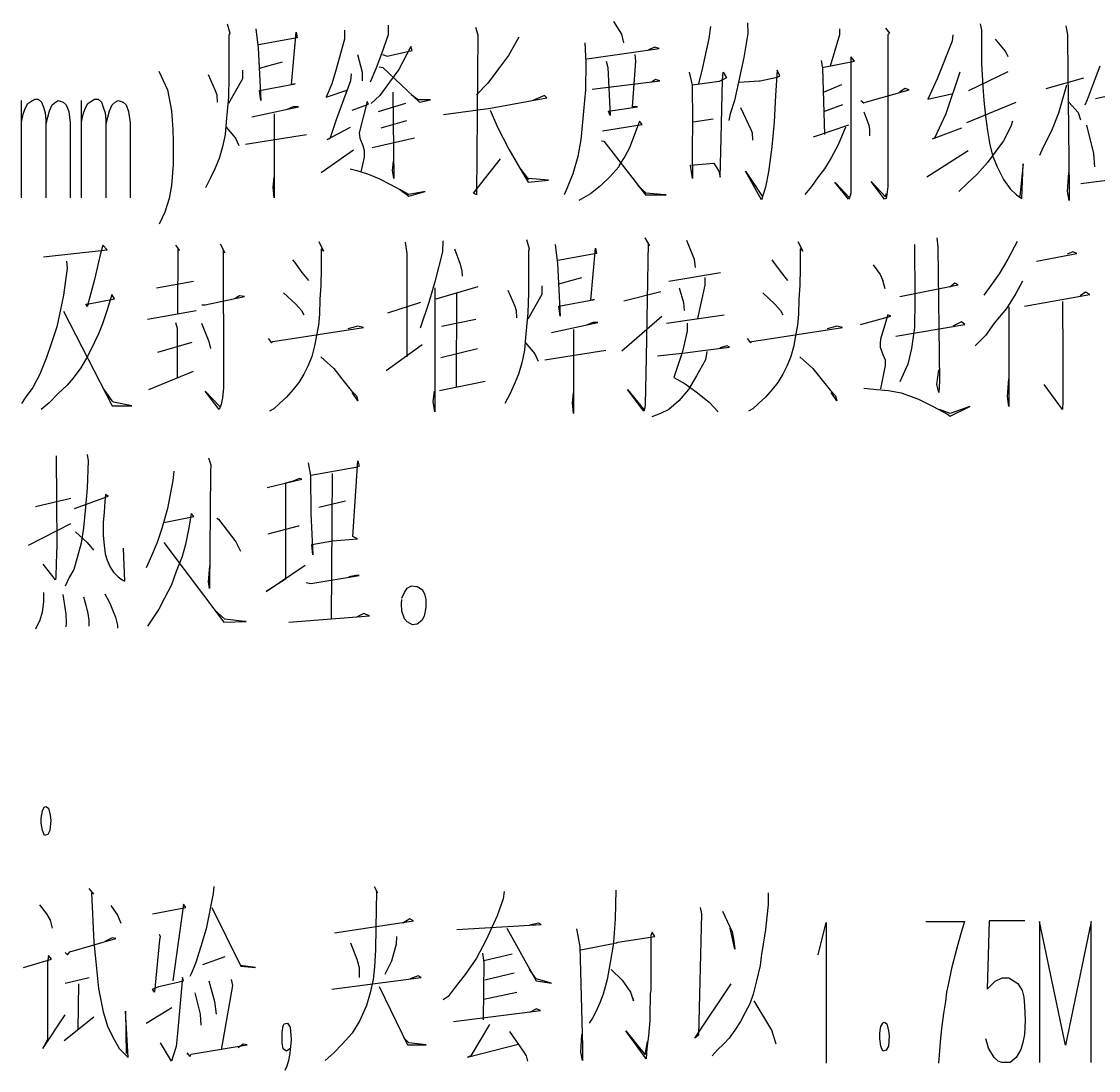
# Model space of a CAD drawing. Extents: x 0 to 8410, y 0 to 11890.
# Drawn here: x 6921.7 to 7221.4, y 10364.8 to 10656.6 of the extents above; entities that cross this region are included whole.
import ezdxf

# ---------------------------------------------------------------- set-up
doc = ezdxf.new("R2010")
doc.units = 0
doc.header["$MEASUREMENT"] = 0
doc.layers.add('6', color=7, linetype='Continuous')
doc.layers.add('8', color=7, linetype='Continuous')

# ---------------------------------------------------------------- blocks, each defined once
blk = doc.blocks.new('BLKENT759')
at = {"layer": '8', "color": 2, "linetype": 'Continuous'}
for p, q in [((6978.85, 10656), (6979.64, 10653.4)), ((6986.83, 10654.6), (6987.48, 10649.3)), ((7023.69, 10655.6), (7023.69, 10652.9)), ((7048, 10655), (7048.66, 10652.9)), ((7086.44, 10656.6), (7088.66, 10653.1)), ((7113.36, 10655.2), (7112.97, 10651.9)), ((7123.69, 10656.2), (7123.82, 10653.3)), ((7149.31, 10654.6), (7149.31, 10652.9)), ((7162.12, 10654.8), (7163.17, 10653.4)), ((7188.4, 10656), (7188.79, 10654.2)), ((7212.32, 10655.4), (7212.71, 10652.9)), ((6979.64, 10653.4), (6979.38, 10652.7)), ((6979.38, 10652.7), (6979.38, 10641.1)), ((6998.33, 10652.1), (6987.61, 10650.1)), ((6996.76, 10639.1), (6998.07, 10653.6)), ((6998.07, 10653.6), (6998.33, 10652.1)), ((7011.53, 10651.7), (7009.05, 10642.7)), ((7011.53, 10654.2), (7011.53, 10651.7)), ((7023.69, 10652.9), (7021.86, 10647.6)), ((7048.66, 10652.9), (7048.27, 10608.4)), ((7060.03, 10652.3), (7057.15, 10647.2)), ((7088.66, 10653.1), (7089.18, 10650.7)), ((7112.97, 10651.9), (7111.14, 10643.8)), ((7123.82, 10653.3), (7122.64, 10646.6)), ((7149.31, 10652.9), (7146.7, 10644.2)), ((7163.17, 10653.4), (7162.77, 10652.9)), ((7162.77, 10652.9), (7162.77, 10614.2)), ((7180.81, 10652.9), (7180.68, 10651.1)), ((7188.79, 10654.2), (7188.79, 10645)), ((7195.45, 10648.4), (7192.71, 10651.7)), ((7212.71, 10652.9), (7212.71, 10651.5)), ((6987.48, 10649.3), (6988.27, 10634.6)), ((7029.97, 10649.7), (7026.7, 10643.3)), ((7030.36, 10648.5), (7029.97, 10649.7)), ((7078.46, 10650.7), (7078.72, 10645.2)), ((7078.98, 10646.2), (7099.11, 10649.1)), ((7097.94, 10649.5), (7096.11, 10648.7)), ((7099.11, 10649.1), (7097.94, 10649.5)), ((7180.68, 10651.1), (7176.5, 10640.7)), ((7212.71, 10651.5), (7213.23, 10609.7)), ((7015.19, 10647.4), (7016.5, 10642.5)), ((7021.86, 10647.6), (7020.29, 10643.4)), ((7022.12, 10647.4), (7023.43, 10647)), ((7023.43, 10647), (7030.36, 10648.5)), ((7057.15, 10647.2), (7054.41, 10643.4)), ((7084.34, 10645.6), (7084.87, 10643.8)), ((7091.66, 10632.9), (7092.58, 10645.6)), ((7092.58, 10645.6), (7092.45, 10647.4)), ((7122.64, 10646.6), (7121.21, 10639.7)), ((7144.21, 10645.8), (7144.61, 10643.6)), ((7144.47, 10643.8), (7153.49, 10645.6)), ((7153.49, 10645.6), (7152.45, 10646.8)), ((7152.45, 10646.8), (7152.45, 10610.7)), ((7196.24, 10646.8), (7195.45, 10648.4)), ((6959.9, 10642.8), (6962.25, 10637.6)), ((6983.17, 10643.1), (6983.17, 10640.7)), ((6987.87, 10643.6), (6994.28, 10645.4)), ((7009.05, 10642.7), (7008, 10639.3)), ((7020.29, 10643.4), (7018.72, 10639.7)), ((7021.21, 10644), (7022.25, 10643.8)), ((7022.25, 10643.8), (7032.45, 10634.2)), ((7026.7, 10643.3), (7024.08, 10639.7)), ((7054.41, 10643.4), (7051.4, 10639.5)), ((7078.72, 10645.2), (7078.59, 10637.6)), ((7084.87, 10643.8), (7085.52, 10630.5)), ((7111.14, 10643.8), (7110.1, 10639.3)), ((7131.93, 10643.1), (7131.53, 10636)), ((7132.71, 10641.5), (7131.93, 10643.1)), ((7144.61, 10643.6), (7145.13, 10625.2)), ((7185.26, 10637.4), (7196.24, 10642.7)), ((7188.79, 10645), (7189.18, 10638.5)), ((7221.73, 10644.2), (7219.9, 10639.3)), ((6973.63, 10641.9), (6975.59, 10637.4)), ((6979.38, 10641.1), (6979.25, 10635.6)), ((6983.17, 10640.7), (6979.25, 10633.8)), ((7013.23, 10640.1), (7009.31, 10629.5)), ((7013.36, 10642.1), (7013.23, 10640.1)), ((7016.5, 10642.5), (7016.5, 10640.1)), ((7024.08, 10639.7), (7021.34, 10636)), ((7080.42, 10637.8), (7099.25, 10640.1)), ((7098.07, 10640.5), (7097.02, 10639.7)), ((7099.25, 10640.1), (7098.07, 10640.5)), ((7107.48, 10642.5), (7108.27, 10638.9)), ((7115.85, 10639.9), (7108.4, 10638.9)), ((7117.81, 10640.9), (7115.85, 10639.9)), ((7116.37, 10624.2), (7116.76, 10640.3)), ((7116.76, 10640.3), (7116.89, 10642.5)), ((7116.89, 10642.5), (7117.81, 10640.9)), ((7121.21, 10639.7), (7120.03, 10634.6)), ((7121.34, 10639.7), (7126.96, 10640.1)), ((7126.96, 10640.1), (7127.22, 10640.1)), ((7127.22, 10640.1), (7131.93, 10641.1)), ((7131.93, 10641.1), (7132.71, 10641.5)), ((7176.5, 10640.7), (7173.89, 10635)), ((7182.77, 10642.5), (7178.85, 10630.9)), ((7206.83, 10638), (7217.28, 10640.9)), ((6962.25, 10637.6), (6963.43, 10631.8)), ((6975.59, 10637.4), (6975.98, 10636.2)), ((6987.87, 10637.4), (6997.81, 10639.3)), ((6988.27, 10634.6), (6987.87, 10637.4)), ((6997.81, 10639.3), (6996.76, 10639.1)), ((7008, 10639.3), (7006.44, 10635.6)), ((7006.44, 10635.6), (7012.45, 10637.6)), ((7025, 10637), (7025.26, 10612.9)), ((7051.4, 10639.5), (7048.27, 10636.2)), ((7078.59, 10637.6), (7078.07, 10631.7)), ((7108.27, 10638.9), (7108.4, 10628.9)), ((7144.87, 10637), (7149.96, 10639.1)), ((7156.5, 10634.2), (7168.66, 10637.6)), ((7167.61, 10638), (7166.04, 10637)), ((7168.66, 10637.6), (7167.61, 10638)), ((7173.89, 10635), (7180.94, 10636.6)), ((7189.18, 10638.5), (7189.44, 10634.6)), ((7212.45, 10638.9), (7210.23, 10631.1)), ((7219.9, 10639.3), (7218.2, 10634.8)), ((7220.55, 10635.2), (7227.74, 10636.8)), ((6921.66, 10607.6), (6921.66, 10634.6)), ((6922.71, 10632.4), (6923.43, 10633.8)), ((6923.43, 10633.8), (6924.28, 10634.4)), ((6924.28, 10634.4), (6925.32, 10635)), ((6925.32, 10635), (6926.3, 10635)), ((6926.3, 10635), (6927.22, 10634.2)), ((6927.22, 10634.2), (6927.74, 10632.8)), ((6930.23, 10633.4), (6931.08, 10634.2)), ((6931.08, 10634.2), (6931.86, 10634.6)), ((6931.86, 10634.6), (6933.23, 10634.2)), ((6933.23, 10634.2), (6934.08, 10633.4)), ((6938.33, 10607.6), (6938.33, 10634.6)), ((6939.38, 10632.4), (6940.1, 10633.8)), ((6940.1, 10633.8), (6940.95, 10634.4)), ((6940.95, 10634.4), (6941.99, 10635)), ((6941.99, 10635), (6942.97, 10635)), ((6942.97, 10635), (6943.89, 10634.2)), ((6943.89, 10634.2), (6944.41, 10632.8)), ((6946.89, 10633.4), (6947.74, 10634.2)), ((6947.74, 10634.2), (6948.53, 10634.6)), ((6948.53, 10634.6), (6949.9, 10634.2)), ((6949.9, 10634.2), (6950.75, 10633.4)), ((6975.98, 10636.2), (6976.11, 10634.2)), ((6979.25, 10635.6), (6978.85, 10631.7)), ((7013.63, 10631.9), (7018.2, 10633.6)), ((7017.81, 10634.4), (7015.59, 10625.6)), ((7018.2, 10633.6), (7017.81, 10634.4)), ((7021.34, 10636), (7018.98, 10633.8)), ((7028.53, 10633.8), (7020.95, 10631.5)), ((7032.06, 10634.8), (7030.1, 10636.2)), ((7035.46, 10634.8), (7032.06, 10634.8)), ((7032.45, 10634.2), (7035.46, 10634.8)), ((7052.19, 10632.5), (7067.87, 10635.4)), ((7067.22, 10636), (7063.95, 10634.6)), ((7067.87, 10635.4), (7067.22, 10636)), ((7120.03, 10634.6), (7118.85, 10630.9)), ((7131.53, 10636), (7131.14, 10628.7)), ((7155.19, 10634.6), (7156.11, 10634)), ((7156.11, 10634), (7156.5, 10634.2)), ((7184.74, 10628.5), (7198.46, 10634.2)), ((7189.44, 10634.6), (7189.96, 10630.3)), ((7213.1, 10634.2), (7215.72, 10631.3)), ((7218.2, 10634.8), (7217.55, 10633.3)), ((6921.66, 10628.6), (6922.12, 10630.8)), ((6922.12, 10630.8), (6922.71, 10632.4)), ((6927.74, 10632.8), (6928.27, 10631.2)), ((6928.27, 10631.2), (6928.46, 10629.2)), ((6928.53, 10628.2), (6929.44, 10631.8)), ((6929.44, 10631.8), (6930.23, 10633.4)), ((6934.08, 10633.4), (6934.8, 10631.6)), ((6934.8, 10631.6), (6935.19, 10628.4)), ((6938.33, 10628.6), (6938.79, 10630.8)), ((6938.79, 10630.8), (6939.38, 10632.4)), ((6944.41, 10632.8), (6944.93, 10631.2)), ((6944.93, 10631.2), (6945.13, 10629.2)), ((6945.19, 10628.2), (6946.11, 10631.8)), ((6946.11, 10631.8), (6946.89, 10633.4)), ((6950.75, 10633.4), (6951.47, 10631.6)), ((6951.47, 10631.6), (6951.86, 10628.4)), ((6963.43, 10631.8), (6963.76, 10626.6)), ((6978.85, 10631.7), (6978.59, 10628.7)), ((6985.78, 10630.1), (6998.72, 10632.9)), ((6991.93, 10630.9), (6991.93, 10607.6)), ((6997.29, 10632.9), (6995.59, 10632.1)), ((6998.72, 10632.9), (6997.29, 10632.9)), ((7039.12, 10630.7), (7052.19, 10632.5)), ((7052.06, 10631.9), (7054.15, 10627.2)), ((7078.07, 10631.7), (7077.42, 10624.6)), ((7085, 10631.7), (7093.1, 10632.9)), ((7085.52, 10630.5), (7085, 10631.7)), ((7093.1, 10632.9), (7091.66, 10632.9)), ((7118.85, 10630.9), (7118.46, 10629.1)), ((7121.73, 10632.7), (7124.61, 10626.6)), ((7150.1, 10633.4), (7144.87, 10631.5)), ((7156.11, 10631.5), (7157.42, 10627.8)), ((7178.85, 10630.9), (7175.72, 10624.2)), ((7210.23, 10631.1), (7208.26, 10626.2)), ((7215.72, 10631.3), (7216.37, 10629.3)), ((6928.46, 10629.2), (6928.46, 10607.6)), ((6935.19, 10628.4), (6935.19, 10607.6)), ((6945.13, 10629.2), (6945.13, 10607.6)), ((6951.86, 10628.4), (6951.86, 10607.6)), ((6978.59, 10628.7), (6978.33, 10625.2)), ((7009.31, 10629.5), (7007.48, 10624)), ((7021.73, 10627), (7028.92, 10629.1)), ((7083.3, 10626.2), (7094.41, 10628)), ((7093.62, 10628.9), (7092.45, 10625.6)), ((7094.41, 10628), (7093.62, 10628.9)), ((7108.4, 10628.9), (7108.27, 10620.9)), ((7108.53, 10628.7), (7114.15, 10629.5)), ((7131.14, 10628.7), (7130.49, 10621.7)), ((7151.79, 10627.8), (7141.99, 10624.4)), ((7157.42, 10627.8), (7157.68, 10626.6)), ((7189.96, 10630.3), (7190.49, 10626.2)), ((7197.42, 10628.9), (7197.02, 10627.4)), ((7218.07, 10627.8), (7220.03, 10619.9)), ((6963.76, 10626.6), (6963.89, 10623.2)), ((6978.33, 10625.2), (6977.55, 10621.7)), ((6978.59, 10627.2), (6981.21, 10624.2)), ((6983.95, 10622.5), (7000.95, 10625.2)), ((7006.7, 10623.8), (7013.23, 10627.2)), ((7015.59, 10625.6), (7015.85, 10624.2)), ((7054.15, 10627.2), (7057.29, 10621.1)), ((7077.42, 10624.6), (7077.29, 10623.8)), ((7092.45, 10625.6), (7090.88, 10621.5)), ((7124.61, 10626.6), (7125, 10625.6)), ((7125, 10625.6), (7125.13, 10623.6)), ((7151.01, 10627.2), (7148.92, 10622.3)), ((7157.68, 10626.6), (7157.68, 10624.8)), ((7175.19, 10624), (7183.3, 10627)), ((7190.49, 10626.2), (7191.14, 10622.3)), ((7197.02, 10627.4), (7194.93, 10623.4)), ((7208.26, 10626.2), (7205.91, 10621.5)), ((6963.89, 10623.2), (6963.89, 10616.8)), ((6977.55, 10621.7), (6976.63, 10618.5)), ((6981.21, 10624.2), (6982.12, 10622.1)), ((7007.48, 10624), (7006.7, 10623.8)), ((7015.85, 10624.2), (7016.63, 10622.1)), ((7016.63, 10622.1), (7017.02, 10620.7)), ((7031.01, 10624.2), (7019.25, 10621.5)), ((7077.29, 10623.8), (7076.5, 10619.1)), ((7083.04, 10623.4), (7083.69, 10623.3)), ((7083.69, 10623.3), (7095.32, 10608.4)), ((7116.11, 10613.3), (7116.37, 10624.2)), ((7130.49, 10621.7), (7129.57, 10614.8)), ((7148.92, 10622.3), (7146.96, 10618.7)), ((7175.72, 10624.2), (7175.19, 10624)), ((7191.14, 10622.3), (7191.93, 10619.1)), ((7194.93, 10623.4), (7192.84, 10620.5)), ((7005, 10614.6), (7014.02, 10620.9)), ((7017.02, 10618.9), (7016.11, 10614.8)), ((7017.02, 10620.7), (7017.02, 10618.9)), ((7057.29, 10621.1), (7060.29, 10615.8)), ((7076.5, 10619.1), (7075.06, 10614.2)), ((7089.57, 10619.1), (7088, 10616.6)), ((7090.88, 10621.5), (7089.57, 10619.1)), ((7108.27, 10620.9), (7108.4, 10612.9)), ((7146.96, 10618.7), (7145.13, 10615.6)), ((7173.62, 10613.4), (7185.13, 10620.7)), ((7192.84, 10620.5), (7190.49, 10617.4)), ((7191.93, 10619.1), (7193.23, 10616)), ((7205.91, 10621.5), (7205, 10619.3)), ((7220.03, 10619.9), (7220.29, 10616.2)), ((6963.89, 10616.8), (6963.36, 10611)), ((6975.46, 10615.6), (6974.28, 10613.1)), ((6976.63, 10618.5), (6975.46, 10615.6)), ((7013.1, 10615.6), (7014.93, 10615.2)), ((7024.87, 10615.2), (7025.13, 10617.8)), ((7047.48, 10608.9), (7054.93, 10618.4)), ((7060.29, 10615.8), (7062.78, 10612.7)), ((7060.29, 10615.8), (7062.64, 10611.9)), ((7087.87, 10616.2), (7085.39, 10613.4)), ((7088, 10616.6), (7087.87, 10616.2)), ((7107.87, 10616.6), (7114.28, 10617.2)), ((7108.4, 10612.9), (7107.87, 10616.6)), ((7114.28, 10617.2), (7115.72, 10615)), ((7145.13, 10615.6), (7143.17, 10613.1)), ((7190.49, 10617.4), (7187.74, 10614.2)), ((7193.23, 10616), (7194.93, 10612.7)), ((7200.42, 10617), (7199.51, 10608)), ((7200.03, 10607.4), (7200.42, 10617)), ((6974.28, 10613.1), (6972.84, 10610.3)), ((6991.67, 10610.5), (6991.93, 10613.3)), ((7014.93, 10615.2), (7017.94, 10614.2)), ((7017.94, 10614.2), (7021.08, 10612.9)), ((7021.08, 10612.9), (7024.34, 10611.3)), ((7025.26, 10612.9), (7024.87, 10615.2)), ((7068.27, 10612.5), (7062.78, 10612.9)), ((7075.06, 10614.2), (7073.49, 10610.3)), ((7085.39, 10613.4), (7082.78, 10610.9)), ((7115.72, 10615), (7116.11, 10613.3)), ((7127.61, 10607), (7123.17, 10615)), ((7123.17, 10615), (7127.74, 10608)), ((7129.57, 10614.8), (7128.66, 10610.5)), ((7143.17, 10613.1), (7141.47, 10610.7)), ((7162.77, 10614.2), (7162.77, 10610.7)), ((7187.74, 10614.2), (7184.87, 10611.5)), ((7194.93, 10612.7), (7196.76, 10610.1)), ((7212.71, 10609.3), (7213.1, 10614.6)), ((7216.5, 10611.5), (7233.89, 10613.8)), ((6963.36, 10611), (6962.78, 10607.4)), ((6991.93, 10607.6), (6991.67, 10610.5)), ((7024.34, 10611.3), (7026.96, 10609.9)), ((7026.96, 10609.9), (7029.44, 10608)), ((7029.44, 10608.5), (7026.96, 10609.9)), ((7062.64, 10611.9), (7068.27, 10612.5)), ((7073.49, 10610.3), (7072.71, 10608.4)), ((7082.78, 10610.9), (7080.03, 10608.7)), ((7095.46, 10608.9), (7093.1, 10611.1)), ((7128.66, 10610.5), (7127.61, 10607)), ((7141.47, 10610.7), (7139.64, 10608.5)), ((7151.79, 10607.2), (7148, 10611.9)), ((7148, 10611.9), (7148.4, 10611.5)), ((7148.4, 10611.5), (7152.06, 10607.6)), ((7152.45, 10610.7), (7152.45, 10608.9)), ((7161.86, 10607.2), (7158.07, 10612.1)), ((7158.07, 10612.1), (7162.12, 10607.8)), ((7162.77, 10610.7), (7162.51, 10608.5)), ((7184.87, 10611.5), (7182.51, 10609.3)), ((7196.76, 10610.1), (7198.59, 10608.4)), ((7213.23, 10609.7), (7213.23, 10606.8)), ((6962.78, 10607.4), (6961.53, 10603.6)), ((7029.44, 10608), (7034.02, 10609.3)), ((7034.02, 10609.3), (7029.44, 10608.5)), ((7048.27, 10608.4), (7047.48, 10608.9)), ((7080.03, 10608.7), (7076.76, 10606.8)), ((7095.32, 10608.4), (7101.08, 10608.4)), ((7100.68, 10608.4), (7095.46, 10608.9)), ((7101.08, 10608.4), (7100.68, 10608.4)), ((7152.06, 10607.6), (7151.79, 10607.2)), ((7152.45, 10608.9), (7152.06, 10607.6)), ((7162.25, 10607.4), (7161.86, 10607.2)), ((7162.12, 10607.8), (7162.38, 10608.9)), ((7162.51, 10608.5), (7162.25, 10607.4)), ((7198.59, 10608.4), (7200.03, 10607.4)), ((7213.23, 10606.8), (7212.71, 10609.3)), ((6961.53, 10603.6), (6959.97, 10600.2)), ((6976.96, 10594.8), (6978.26, 10592.3)), ((7004.41, 10595.4), (7005.71, 10592.7)), ((7028.46, 10595.2), (7028.85, 10592.1)), ((7038.92, 10595.6), (7038.79, 10592.5)), ((7062.18, 10596), (7062.97, 10593.4)), ((7070.16, 10594.6), (7070.81, 10589.3)), ((7095.13, 10596.4), (7096.43, 10594.2)), ((7096.04, 10595), (7095.52, 10563.1)), ((7096.43, 10594.2), (7096.04, 10595)), ((7106.76, 10595.8), (7108.85, 10590.5)), ((7137.74, 10595.4), (7139.05, 10592.7)), ((7170.16, 10594.6), (7170.29, 10580.1)), ((7176.43, 10596.4), (7176.69, 10593.8)), ((7198.78, 10595.4), (7196.17, 10590.5)), ((6927.81, 10591.1), (6945.45, 10593.1)), ((6943.62, 10592.1), (6941.92, 10584.8)), ((6944.28, 10594.4), (6943.62, 10592.1)), ((6945.45, 10593.1), (6944.28, 10594.4)), ((6964.54, 10594.4), (6965.58, 10592.9)), ((6965.19, 10593.4), (6965.06, 10575.2)), ((6965.58, 10592.9), (6965.19, 10593.4)), ((6978.26, 10592.3), (6977.74, 10593.1)), ((6977.74, 10593.1), (6977.87, 10557.6)), ((7005.71, 10592.7), (7005.06, 10593.4)), ((7005.06, 10593.4), (7005.06, 10588)), ((7028.85, 10592.1), (7028.85, 10563.3)), ((7038.79, 10592.5), (7036.69, 10584.2)), ((7042.18, 10593.4), (7043.75, 10589.1)), ((7062.97, 10593.4), (7062.71, 10592.7)), ((7062.71, 10592.7), (7062.71, 10581.1)), ((7081.66, 10592.1), (7070.94, 10590.1)), ((7080.09, 10579.1), (7081.4, 10593.6)), ((7081.4, 10593.6), (7081.66, 10592.1)), ((7139.05, 10592.7), (7138.39, 10593.4)), ((7138.39, 10593.4), (7138.39, 10588)), ((7176.69, 10593.8), (7177.09, 10556.6)), ((7204.14, 10589.9), (7215.39, 10592.1)), ((7214.21, 10592.5), (7212.64, 10591.9)), ((7215.39, 10592.1), (7214.21, 10592.5)), ((6934.21, 10589.9), (6934.34, 10588)), ((6997.09, 10590.3), (6997.61, 10589.7)), ((6997.61, 10589.7), (6999.7, 10586.8)), ((7043.75, 10589.1), (7044.15, 10587.2)), ((7070.81, 10589.3), (7071.6, 10574.6)), ((7108.85, 10590.5), (7109.11, 10588.2)), ((7130.42, 10590.3), (7130.94, 10589.7)), ((7130.94, 10589.7), (7133.03, 10586.8)), ((7158.65, 10588.9), (7160.62, 10586.2)), ((7196.17, 10590.5), (7193.69, 10586.4)), ((6934.34, 10588), (6933.3, 10580.5)), ((6999.7, 10586.8), (7001.53, 10584.6)), ((7005.06, 10588), (7004.93, 10583.3)), ((7044.15, 10587.2), (7044.28, 10585.8)), ((7101.79, 10584.4), (7116.17, 10586.8)), ((7133.03, 10586.8), (7134.86, 10584.6)), ((7138.39, 10588), (7138.26, 10583.3)), ((7160.62, 10586.2), (7161.4, 10584.6)), ((7193.69, 10586.4), (7190.94, 10582.5)), ((6941.92, 10584.8), (6939.96, 10577.2)), ((6959.18, 10582.5), (6969.51, 10584.4)), ((7004.93, 10583.3), (7004.67, 10579.3)), ((7036.69, 10584.2), (7035, 10578.4)), ((7037.09, 10579.5), (7048.72, 10582.9)), ((7066.5, 10583.1), (7066.5, 10580.7)), ((7071.2, 10583.6), (7077.61, 10585.4)), ((7111.86, 10583.3), (7109.77, 10574)), ((7111.86, 10585.4), (7111.86, 10583.3)), ((7138.26, 10583.3), (7138, 10579.3)), ((7161.14, 10585), (7161.92, 10582.3)), ((7166.11, 10580.1), (7182.31, 10583.4)), ((7166.11, 10580.1), (7182.31, 10583.4)), ((7181.4, 10583.8), (7179.96, 10582.7)), ((7181.4, 10583.8), (7179.96, 10582.7)), ((7182.31, 10583.4), (7181.4, 10583.8)), ((7182.31, 10583.4), (7181.4, 10583.8)), ((7200.22, 10584.4), (7198.39, 10580.9)), ((6933.3, 10580.5), (6932.38, 10576)), ((6946.76, 10580.7), (6945.45, 10576.4)), ((6947.54, 10579.5), (6946.76, 10580.7)), ((6972.77, 10577.8), (6983.75, 10580.1)), ((6982.32, 10580.3), (6981.01, 10579.5)), ((6983.75, 10580.1), (6982.32, 10580.3)), ((6994.6, 10581.1), (6998, 10578)), ((7036.69, 10582.5), (7036.69, 10548)), ((7042.71, 10581.1), (7042.58, 10555)), ((7056.96, 10581.9), (7058.92, 10577.4)), ((7062.71, 10581.1), (7062.58, 10575.6)), ((7066.5, 10580.7), (7062.58, 10573.8)), ((7089.24, 10578.9), (7099.57, 10581.5)), ((7104.67, 10582.5), (7105.84, 10578.4)), ((7127.94, 10581.1), (7131.33, 10578)), ((7170.29, 10580.1), (7170.29, 10579.1)), ((7190.94, 10582.5), (7189.5, 10580.5)), ((7198.39, 10580.9), (7195.78, 10576.8)), ((7200.75, 10577.4), (7218.92, 10580.7)), ((7217.74, 10581.3), (7216.3, 10580.3)), ((7218.92, 10580.7), (7217.74, 10581.3)), ((6939.96, 10577.2), (6939.57, 10578)), ((6939.57, 10578), (6939.96, 10578)), ((6939.96, 10578), (6947.54, 10579.5)), ((6971.86, 10577.8), (6972.77, 10577.8)), ((6998, 10578), (6999.57, 10576.2)), ((7004.67, 10579.3), (7004.54, 10575.2)), ((7023.62, 10575.6), (7032.77, 10578.5)), ((7035, 10578.4), (7032.64, 10571.3)), ((7058.92, 10577.4), (7059.31, 10576.2)), ((7071.2, 10577.4), (7081.14, 10579.3)), ((7071.6, 10574.6), (7071.2, 10577.4)), ((7081.14, 10579.3), (7080.09, 10579.1)), ((7105.84, 10578.4), (7106.11, 10576.2)), ((7131.33, 10578), (7132.9, 10576.2)), ((7138, 10579.3), (7137.87, 10575.2)), ((7170.29, 10579.1), (7170.16, 10571.5)), ((7195.78, 10576.8), (7192.38, 10572.7)), ((7196.43, 10577.2), (7196.43, 10549.5)), ((7211.33, 10578.7), (7211.46, 10563.6)), ((6932.38, 10576), (6931.47, 10571.7)), ((6933.3, 10576), (6946.89, 10549.7)), ((6945.45, 10576.4), (6944.15, 10572.5)), ((6956.69, 10573.8), (6970.29, 10576.2)), ((6999.57, 10576.2), (7000.22, 10575)), ((7004.54, 10575.2), (7004.28, 10572.1)), ((7038.52, 10571.9), (7048.07, 10573.8)), ((7059.31, 10576.2), (7059.44, 10574.2)), ((7062.58, 10575.6), (7062.18, 10571.7)), ((7088.72, 10565), (7099.83, 10574.6)), ((7101.14, 10572.7), (7117.22, 10575)), ((7132.9, 10576.2), (7133.56, 10575)), ((7137.87, 10575.2), (7137.61, 10572.1)), ((7155.13, 10572.3), (7163.62, 10574.6)), ((7162.71, 10575), (7160.75, 10568.2)), ((7163.62, 10574.6), (7162.71, 10575)), ((6931.47, 10571.7), (6930.03, 10567.2)), ((6944.15, 10572.5), (6943.1, 10569.7)), ((6964.54, 10572.9), (6964.93, 10571.3)), ((6964.93, 10571.3), (6964.93, 10557.4)), ((6971.73, 10572.7), (6973.82, 10567.6)), ((6991.6, 10567.6), (7016.83, 10571.5)), ((7004.28, 10572.1), (7003.75, 10569.3)), ((7015.26, 10571.9), (7012.51, 10571.1)), ((7016.83, 10571.5), (7015.26, 10571.9)), ((7062.18, 10571.7), (7061.92, 10568.7)), ((7069.11, 10570.1), (7082.05, 10572.9)), ((7075.26, 10570.9), (7075.26, 10547.6)), ((7080.62, 10572.9), (7078.92, 10572.1)), ((7082.05, 10572.9), (7080.62, 10572.9)), ((7106.89, 10572.7), (7106.89, 10570.5)), ((7124.93, 10567.6), (7150.16, 10571.5)), ((7137.61, 10572.1), (7137.09, 10569.3)), ((7148.59, 10571.9), (7145.84, 10571.1)), ((7150.16, 10571.5), (7148.59, 10571.9)), ((7164.93, 10569.1), (7184.14, 10572.3)), ((7164.93, 10569.1), (7184.14, 10572.3)), ((7170.16, 10571.5), (7169.37, 10565.6)), ((7183.23, 10573.1), (7180.88, 10571.9)), ((7184.14, 10572.3), (7183.23, 10573.1)), ((7184.14, 10572.3), (7183.23, 10573.1)), ((7192.38, 10572.7), (7189.9, 10569.3)), ((6943.1, 10569.7), (6941.92, 10567.4)), ((6973.82, 10567.6), (6974.21, 10565.6)), ((6990.29, 10568.4), (6991.2, 10567.2)), ((6991.2, 10567.2), (6991.6, 10567.6)), ((7003.75, 10569.3), (7003.23, 10566.4)), ((7061.92, 10568.7), (7061.66, 10565.2)), ((7106.89, 10570.5), (7105.58, 10564.8)), ((7123.62, 10568.4), (7124.54, 10567.2)), ((7124.54, 10567.2), (7124.93, 10567.6)), ((7137.09, 10569.3), (7136.56, 10566.4)), ((7160.75, 10568.2), (7160.62, 10567)), ((7189.9, 10569.3), (7187.02, 10566.4)), ((6930.03, 10567.2), (6928.59, 10563.1)), ((6941.92, 10567.4), (6940.09, 10563.6)), ((6959.57, 10564.6), (6969.11, 10567.4)), ((7003.23, 10566.4), (7002.45, 10563.4)), ((7023.1, 10559.5), (7033.17, 10566.8)), ((7038.39, 10563.1), (7048.59, 10565.6)), ((7061.66, 10565.2), (7060.88, 10561.7)), ((7061.92, 10567.2), (7064.54, 10564.2)), ((7067.28, 10562.5), (7084.28, 10565.2)), ((7105.58, 10564.8), (7103.23, 10557.6)), ((7106.37, 10564.4), (7111.99, 10565.2)), ((7111.99, 10565.2), (7118.65, 10566)), ((7112.38, 10564.8), (7111.99, 10562.5)), ((7118, 10566.4), (7116.04, 10565.8)), ((7118.65, 10566), (7118, 10566.4)), ((7136.56, 10566.4), (7135.78, 10563.4)), ((7160.62, 10567), (7160.62, 10566)), ((7160.62, 10566), (7161.4, 10564)), ((7169.37, 10565.6), (7168.33, 10561.3)), ((6928.59, 10563.1), (6926.76, 10558.5)), ((6940.09, 10563.6), (6938.13, 10560.3)), ((7002.45, 10563.4), (7001.4, 10560.9)), ((7004.93, 10563.3), (7008.59, 10560.1)), ((7060.88, 10561.7), (7059.96, 10558.5)), ((7064.54, 10564.2), (7065.45, 10562.1)), ((7095.52, 10563.1), (7095.26, 10550.1)), ((7098.65, 10563.6), (7106.37, 10564.4)), ((7111.99, 10562.5), (7109.5, 10558)), ((7135.78, 10563.4), (7134.73, 10560.9)), ((7138.26, 10563.3), (7141.92, 10560.1)), ((7161.4, 10564), (7162.05, 10562.5)), ((7162.05, 10562.5), (7162.05, 10560.9)), ((7211.46, 10563.6), (7211.46, 10550.9)), ((6938.13, 10560.3), (6936.04, 10557.4)), ((6957.09, 10554.2), (6969.51, 10559.3)), ((7001.4, 10560.9), (7000.22, 10558.5)), ((7008.59, 10560.1), (7011.47, 10556.4)), ((7134.73, 10560.9), (7133.56, 10558.5)), ((7141.92, 10560.1), (7144.8, 10556.4)), ((7162.05, 10560.9), (7160.75, 10554.4)), ((7168.33, 10561.3), (7166.11, 10556.4)), ((7176.43, 10555.6), (7176.95, 10559.7)), ((6926.76, 10558.5), (6924.8, 10554.8)), ((6936.04, 10557.4), (6934.34, 10555.4)), ((6977.87, 10557.6), (6977.87, 10554.6)), ((6998.79, 10556.2), (6997.22, 10554.2)), ((7000.22, 10558.5), (6998.79, 10556.2)), ((7011.47, 10556.4), (7013.43, 10554)), ((7038, 10554), (7050.68, 10556.6)), ((7059.96, 10558.5), (7058.79, 10555.6)), ((7103.23, 10557.6), (7106.37, 10555.8)), ((7106.37, 10555.8), (7109.37, 10553.6)), ((7109.5, 10558), (7107.28, 10554.2)), ((7132.12, 10556.2), (7130.55, 10554.2)), ((7133.56, 10558.5), (7132.12, 10556.2)), ((7144.8, 10556.4), (7146.76, 10554)), ((7177.09, 10556.6), (7176.95, 10553.4)), ((7196.04, 10552.3), (7196.43, 10557.2)), ((6924.8, 10554.8), (6922.71, 10551.9)), ((6931.86, 10553.1), (6929.38, 10550.5)), ((6934.34, 10555.4), (6931.86, 10553.1)), ((6946.89, 10551.1), (6944.67, 10554.2)), ((6976.69, 10548.7), (6972.77, 10553.8)), ((6972.77, 10553.8), (6976.83, 10549.5)), ((6977.87, 10554.6), (6977.61, 10551.9)), ((6997.22, 10554.2), (6995.39, 10552.1)), ((7013.43, 10554), (7014.86, 10552.5)), ((7015.26, 10551.1), (7013.69, 10553.4)), ((7036.17, 10550.9), (7036.56, 10553.8)), ((7057.61, 10553.1), (7056.17, 10550.3)), ((7058.79, 10555.6), (7057.61, 10553.1)), ((7075, 10550.5), (7075.26, 10553.3)), ((7094.86, 10548.2), (7090.29, 10554.2)), ((7090.29, 10554.2), (7094.86, 10548.7)), ((7107.28, 10554.2), (7104.54, 10551.1)), ((7109.37, 10553.6), (7113.03, 10550.7)), ((7130.55, 10554.2), (7128.72, 10552.1)), ((7146.76, 10554), (7148.2, 10552.5)), ((7148.59, 10551.1), (7147.02, 10553.4)), ((7156.04, 10554.6), (7159.7, 10554.2)), ((7159.7, 10554.2), (7162.97, 10554)), ((7162.97, 10554), (7166.5, 10553.3)), ((7166.5, 10553.3), (7170.81, 10551.7)), ((7176.95, 10553.4), (7176.43, 10555.6)), ((7211.33, 10548.7), (7206.24, 10555.6)), ((6922.71, 10551.9), (6921.66, 10550.3)), ((6929.38, 10550.5), (6927.15, 10548.7)), ((6947.28, 10550.7), (6946.89, 10551.1)), ((6946.89, 10549.7), (6952.38, 10549.7)), ((6952.38, 10549.7), (6947.28, 10550.7)), ((6977.22, 10550.1), (6976.69, 10548.7)), ((6977.61, 10551.9), (6977.22, 10550.1)), ((6993.43, 10550.3), (6991.86, 10548.9)), ((6995.39, 10552.1), (6993.43, 10550.3)), ((7014.86, 10552.5), (7015.26, 10551.1)), ((7036.69, 10548), (7036.17, 10550.9)), ((7075.26, 10547.6), (7075, 10550.5)), ((7095.26, 10550.1), (7095.13, 10549.1)), ((7104.54, 10551.1), (7101.79, 10548.7)), ((7113.03, 10550.7), (7115.52, 10548)), ((7126.76, 10550.3), (7125.19, 10548.9)), ((7128.72, 10552.1), (7126.76, 10550.3)), ((7148.2, 10552.5), (7148.59, 10551.1)), ((7170.81, 10551.7), (7171.46, 10551.5)), ((7171.46, 10551.5), (7175.39, 10549.5)), ((7196.43, 10549.5), (7196.04, 10552.3)), ((7211.46, 10550.9), (7211.33, 10548.7)), ((6991.86, 10548.9), (6990.68, 10548.2)), ((7095.13, 10549.1), (7094.86, 10548.2)), ((7099.44, 10547.6), (7097.09, 10546.6)), ((7101.79, 10548.7), (7099.44, 10547.6)), ((7125.19, 10548.9), (7124.01, 10548.2)), ((7175.39, 10549.5), (7179.31, 10547.4)), ((7180.09, 10547.6), (7177.09, 10548.7)), ((7179.31, 10547.4), (7180.09, 10546.8)), ((7180.09, 10546.8), (7185.58, 10549.5)), ((7185.58, 10549.5), (7180.09, 10547.6)), ((6931.34, 10535.8), (6931.47, 10510.9)), ((6939.96, 10536.2), (6940.22, 10534.4)), ((6973.69, 10535.2), (6974.34, 10533.3)), ((6940.22, 10534.4), (6939.96, 10526.8)), ((6974.34, 10533.3), (6974.21, 10531.3)), ((7001.4, 10533.8), (7002.05, 10530.3)), ((7014.73, 10532.5), (7002.19, 10530.3)), ((7013.82, 10513.3), (7015.26, 10534.4)), ((7015.65, 10532.9), (7014.73, 10532.5)), ((7015.26, 10534.4), (7015.65, 10532.9)), ((6963.75, 10528.9), (6962.32, 10521.1)), ((6964.01, 10531.5), (6963.75, 10528.9)), ((6974.21, 10531.3), (6973.95, 10498.9)), ((6990.03, 10527), (6999.7, 10529.3)), ((6997.22, 10528.7), (6995.13, 10528.2)), ((6998.92, 10529.5), (6997.22, 10528.7)), ((6999.7, 10529.3), (6998.92, 10529.5)), ((7002.05, 10530.3), (7002.19, 10519.7)), ((7008.07, 10530.9), (7007.81, 10490.3)), ((6939.96, 10526.8), (6939.44, 10521.5)), ((6995.13, 10528.2), (6995.13, 10501.5)), ((6925.58, 10521.7), (6935.39, 10524)), ((6936.43, 10521.1), (6945.85, 10524.6)), ((6944.8, 10523.1), (6944.67, 10520.1)), ((6945.06, 10525), (6944.8, 10523.1)), ((6945.85, 10524.6), (6945.06, 10525)), ((7004.41, 10521.5), (7011.86, 10523.3)), ((6939.44, 10521.5), (6938.92, 10515.8)), ((6944.67, 10520.1), (6944.41, 10517.2)), ((6962.32, 10521.1), (6960.75, 10515.6)), ((6968.85, 10519.7), (6968.33, 10516.2)), ((6969.64, 10518.9), (6968.85, 10519.7)), ((7002.19, 10519.7), (7002.71, 10508.2)), ((6923.62, 10510.9), (6935.39, 10517)), ((6944.41, 10517.2), (6944.41, 10513.6)), ((6961.27, 10517.2), (6969.64, 10518.9)), ((6976.04, 10518.4), (6976.43, 10518.2)), ((6976.43, 10518.2), (6981.27, 10511.9)), ((6936.69, 10514.6), (6939.96, 10511.7)), ((6938.92, 10515.8), (6938.26, 10511.5)), ((6960.75, 10515.6), (6959.44, 10511.7)), ((6968.33, 10516.2), (6967.28, 10511.1)), ((6998.66, 10516.2), (6990.16, 10514)), ((6998.92, 10516.2), (6998.66, 10516.2)), ((6931.47, 10510.9), (6931.34, 10505.8)), ((6938.26, 10511.5), (6937.22, 10507.8)), ((6939.96, 10511.7), (6941.66, 10509.5)), ((6944.41, 10513.6), (6944.67, 10510.9)), ((6944.67, 10510.9), (6944.93, 10508.5)), ((6959.44, 10511.7), (6957.87, 10508)), ((6961.27, 10511.7), (6978, 10489.5)), ((6967.28, 10511.1), (6966.37, 10507.8)), ((6981.27, 10511.9), (6982.58, 10509.3)), ((7002.45, 10511.1), (7008.2, 10512.1)), ((7002.71, 10508.2), (7002.45, 10511.1)), ((7008.2, 10512.1), (7015.13, 10512.7)), ((7015.13, 10512.7), (7013.82, 10513.3)), ((6937.22, 10507.8), (6936.17, 10504.2)), ((6944.93, 10508.5), (6945.45, 10506.8)), ((6950.42, 10500.9), (6950.03, 10510.1)), ((6957.87, 10508), (6956.3, 10504.6)), ((6966.37, 10507.8), (6964.67, 10503.6)), ((6931.07, 10501.3), (6927.68, 10505.6)), ((6931.34, 10505.8), (6931.2, 10502.1)), ((6945.45, 10506.8), (6946.37, 10504.8)), ((6946.37, 10504.8), (6947.28, 10503.4)), ((6973.69, 10500.7), (6974.08, 10505.2)), ((6989.77, 10498), (7000.62, 10505.4)), ((6931.2, 10502.1), (6931.07, 10501.3)), ((6935, 10502.1), (6933.82, 10499.5)), ((6936.17, 10504.2), (6935, 10502.1)), ((6947.28, 10503.4), (6948.59, 10502.1)), ((6948.59, 10502.1), (6949.64, 10501.3)), ((6964.67, 10503.6), (6963.36, 10499.9)), ((7002.19, 10500.3), (7015.65, 10502.5)), ((7014.73, 10502.5), (7012.77, 10502.1)), ((7015.65, 10502.5), (7014.73, 10502.5)), ((6949.64, 10501.3), (6950.42, 10500.9)), ((6963.36, 10499.9), (6961.4, 10496.2)), ((6973.95, 10498.9), (6973.69, 10500.7)), ((6995.13, 10501.5), (6989.77, 10498)), ((7000.88, 10500.5), (7002.19, 10500.3)), ((7028.2, 10497.8), (7028.98, 10499)), ((7028.98, 10499), (7030.16, 10499.6)), ((7030.16, 10499.6), (7031.73, 10499.4)), ((7031.73, 10499.4), (7033.17, 10498.6)), ((6927.81, 10497.8), (6927.81, 10495.2)), ((6933.17, 10497.2), (6933.95, 10491.7)), ((6938.92, 10496.6), (6939.57, 10494.2)), ((6944.8, 10497.4), (6946.24, 10494.8)), ((6961.4, 10496.2), (6959.83, 10493.1)), ((7027.41, 10494.6), (7027.54, 10495.8)), ((7027.54, 10496.2), (7028.2, 10497.8)), ((7033.17, 10498.6), (7033.82, 10497.4)), ((7033.82, 10497.4), (7034.21, 10495.8)), ((7034.21, 10495.8), (7034.21, 10493.6)), ((6927.81, 10495.2), (6927.41, 10492.3)), ((6939.57, 10494.2), (6940.09, 10491.9)), ((6946.24, 10494.8), (6947.02, 10492.9)), ((6947.02, 10492.9), (6947.81, 10490.9)), ((6959.83, 10493.1), (6957.87, 10490.1)), ((6978.26, 10490.3), (6975.39, 10492.9)), ((7027.54, 10492.6), (7027.41, 10494.6)), ((7034.21, 10493.6), (7033.69, 10491.2)), ((6926.76, 10490.1), (6925.58, 10487.6)), ((6927.41, 10492.3), (6926.76, 10490.1)), ((6933.95, 10491.7), (6934.08, 10489.3)), ((6940.09, 10491.9), (6940.36, 10490.1)), ((6940.36, 10490.1), (6940.36, 10488.4)), ((6947.81, 10490.9), (6948.33, 10488.7)), ((6957.87, 10490.1), (6956.69, 10488.4)), ((6978, 10489.5), (6984.15, 10489.7)), ((6983.75, 10489.7), (6978.26, 10490.3)), ((6984.15, 10489.7), (6983.75, 10489.7)), ((6996.04, 10489.5), (7018.52, 10491.3)), ((7016.96, 10491.9), (7014.86, 10490.9)), ((7018.52, 10491.3), (7016.96, 10491.9)), ((7028.2, 10490.4), (7027.54, 10492.6)), ((7028.98, 10489.6), (7028.2, 10490.4)), ((7033.03, 10490), (7031.73, 10489)), ((7033.69, 10491.2), (7033.03, 10490)), ((6934.08, 10489.3), (6933.95, 10488.2)), ((6948.33, 10488.7), (6948.33, 10487.8)), ((7030.42, 10488.8), (7028.98, 10489.6)), ((7031.73, 10489), (7030.42, 10488.8)), ((6927.15, 10435), (6927.28, 10436)), ((6927.28, 10436), (6927.48, 10437)), ((6927.48, 10437), (6928, 10438)), ((6928, 10438), (6928.33, 10438.2)), ((6928.46, 10438.2), (6929.18, 10437.8)), ((6929.18, 10437.8), (6929.64, 10435.8)), ((6929.64, 10435.8), (6929.77, 10434.4)), ((6927.15, 10433.6), (6927.15, 10435)), ((6927.48, 10431.6), (6927.15, 10433.6)), ((6929.77, 10434.4), (6929.57, 10431.6)), ((6928.07, 10430.2), (6927.48, 10431.6)), ((6928.98, 10430.4), (6928.07, 10430.2)), ((6929.57, 10431.6), (6928.98, 10430.4)), ((6940.36, 10415.4), (6941.67, 10413.8)), ((6975.13, 10416), (6975, 10414)), ((7019.77, 10416), (7020.68, 10414.2)), ((7087.09, 10415), (7086.83, 10407)), ((6941.67, 10413.8), (6941.14, 10414.2)), ((6941.14, 10414.2), (6941.8, 10400.5)), ((6975, 10414), (6973.04, 10404.2)), ((7020.42, 10414.6), (7020.29, 10404.6)), ((7020.68, 10414.2), (7020.42, 10414.6)), ((7055.72, 10412.5), (7054.02, 10407.8)), ((7055.98, 10414.6), (7055.72, 10412.5)), ((7129.44, 10414.2), (7129.44, 10410.9)), ((6926.63, 10410.9), (6928.59, 10408.4)), ((6946.5, 10410.7), (6948.33, 10408)), ((6958.14, 10408.4), (6967.42, 10410.1)), ((6966.76, 10411.1), (6963.76, 10389.7)), ((6967.42, 10410.1), (6966.76, 10411.1)), ((6974.61, 10410.1), (6982.71, 10393.8)), ((7110.49, 10410.1), (7110.88, 10408.4)), ((7116.76, 10409.1), (7119.38, 10403.4)), ((7129.31, 10410.1), (7128.66, 10404)), ((7129.44, 10410.9), (7129.31, 10410.1)), ((6928.59, 10408.4), (6929.64, 10406.6)), ((6929.64, 10406.6), (6930.16, 10404.4)), ((6948.33, 10408), (6949.25, 10405.8)), ((7008.79, 10403.1), (7030.75, 10406.4)), ((7029.7, 10407), (7027.74, 10405.8)), ((7030.75, 10406.4), (7029.7, 10407)), ((7054.02, 10407.8), (7051.01, 10401.1)), ((7065.65, 10405.8), (7063.04, 10405.2)), ((7066.3, 10405.4), (7065.65, 10405.8)), ((7086.83, 10407), (7086.44, 10400.5)), ((7110.88, 10408.4), (7110.1, 10374.6)), ((7143.36, 10397), (7145.59, 10406)), ((7145.59, 10406), (7145.59, 10366.8)), ((7173.3, 10406.2), (7184.08, 10406.2)), ((7184.08, 10406.2), (7183.17, 10403.2)), ((7190.95, 10406.4), (7190.42, 10387.4)), ((7200.88, 10406.4), (7190.95, 10406.4)), ((7212.19, 10371.8), (7205, 10406.2)), ((7205, 10406.2), (7205, 10367)), ((7219.38, 10406.2), (7212.19, 10371.8)), ((7219.38, 10367), (7219.38, 10406.2)), ((6973.04, 10404.2), (6971.6, 10399.3)), ((7020.29, 10404.6), (7020.16, 10398.4)), ((7042.78, 10404), (7066.3, 10405.4)), ((7056.76, 10404.4), (7064.87, 10389.7)), ((7076.11, 10404.2), (7077.02, 10399.3)), ((7097.15, 10403.3), (7096.76, 10402.3)), ((7097.94, 10402.1), (7097.15, 10403.3)), ((7120.16, 10398.5), (7118.85, 10404.4)), ((7119.38, 10403.4), (7119.9, 10400.9)), ((7128.66, 10404), (7127.74, 10398.2)), ((7183.17, 10403.2), (7182.06, 10399.2)), ((6935.13, 10397.8), (6947.94, 10401.5)), ((6941.8, 10400.5), (6942.32, 10395)), ((6946.89, 10401.7), (6944.8, 10400.7)), ((6947.94, 10401.5), (6946.89, 10401.7)), ((6960.1, 10401.1), (6958.66, 10386.6)), ((6959.97, 10402.7), (6960.23, 10402.1)), ((6960.23, 10402.1), (6960.1, 10401.1)), ((7013.23, 10400.3), (7014.93, 10395.8)), ((7025.91, 10399.9), (7024.61, 10395.2)), ((7026.04, 10402.1), (7025.91, 10399.9)), ((7051.01, 10401.1), (7048.27, 10396)), ((7077.29, 10398.4), (7087.22, 10400.3)), ((7086.44, 10400.5), (7086.3, 10399.7)), ((7087.22, 10400.3), (7087.61, 10400.5)), ((7087.61, 10400.5), (7097.94, 10402.1)), ((7096.76, 10402.3), (7096.76, 10394)), ((7119.9, 10400.9), (7120.16, 10398.5)), ((6929.12, 10396.8), (6928.85, 10394.8)), ((6930.03, 10395.8), (6929.12, 10396.8)), ((6933.82, 10397.6), (6934.48, 10397)), ((6934.48, 10397), (6935.13, 10397.8)), ((6971.6, 10399.3), (6970.03, 10394.6)), ((7020.16, 10398.4), (7019.9, 10393.6)), ((7049.97, 10397.4), (7050.36, 10394.8)), ((7050.36, 10395.4), (7058.2, 10397.2)), ((7077.02, 10399.3), (7077.81, 10371.5)), ((7086.3, 10399.7), (7085.52, 10394.8)), ((7127.61, 10397.2), (7127.22, 10394)), ((7127.74, 10398.2), (7127.61, 10397.2)), ((7182.06, 10399.2), (7180.49, 10393.2)), ((6922.19, 10393.4), (6930.03, 10395.8)), ((6928.85, 10394.8), (6928.85, 10373.4)), ((6942.32, 10395), (6943.1, 10387.6)), ((6970.03, 10394.6), (6968.85, 10391.7)), ((6978.27, 10396.4), (6971.99, 10394.2)), ((6986.76, 10393.4), (6982.58, 10394)), ((6982.71, 10393.8), (6986.76, 10393.4)), ((7014.93, 10395.8), (7015.59, 10393.4)), ((7024.61, 10395.2), (7022.78, 10391.5)), ((7048.27, 10396), (7045.13, 10391.5)), ((7050.36, 10394.8), (7050.1, 10378.9)), ((7085.52, 10394.8), (7084.61, 10390.1)), ((7096.76, 10394), (7096.76, 10387)), ((7127.22, 10394), (7126.17, 10389.7)), ((6968.85, 10391.7), (6968.46, 10390.9)), ((7015.59, 10393.4), (7015.59, 10390.7)), ((7019.9, 10393.6), (7019.51, 10390.1)), ((7032.06, 10391.1), (7029.83, 10390.3)), ((7032.84, 10390.7), (7032.06, 10391.1)), ((7045.13, 10391.5), (7042.38, 10388)), ((7058.72, 10391.9), (7050.62, 10389.9)), ((7064.87, 10390.3), (7063.04, 10392.9)), ((7085.78, 10392.9), (7088.79, 10389.9)), ((7180.49, 10393.2), (7179.51, 10388.6)), ((6933.82, 10389.1), (6940.49, 10390.7)), ((6937.48, 10388.9), (6937.35, 10376.2)), ((6958.14, 10387.4), (6959.83, 10388.2)), ((6959.83, 10388.2), (6966.76, 10389.7)), ((6966.5, 10390.7), (6965.06, 10375.2)), ((6966.76, 10389.7), (6966.5, 10390.7)), ((6973.82, 10389.7), (6975.39, 10384)), ((6980.36, 10388.4), (6977.22, 10370.5)), ((6979.97, 10390.1), (6980.36, 10388.4)), ((7008, 10387.4), (7032.84, 10390.7)), ((7019.51, 10390.1), (7018.72, 10386.4)), ((7021.21, 10388.2), (7029.05, 10371.9)), ((7042.38, 10388), (7040.42, 10385.4)), ((7069.18, 10389.1), (7064.87, 10390.3)), ((7064.87, 10389.7), (7069.18, 10389.1)), ((7084.61, 10390.1), (7083.56, 10386)), ((7088.79, 10389.9), (7091.14, 10386.6)), ((7109.05, 10373.8), (7119.11, 10388.9)), ((7126.17, 10389.7), (7125.26, 10386)), ((7179.51, 10388.6), (7179.11, 10386.6)), ((7190.42, 10387.4), (7192.58, 10389.6)), ((7192.58, 10389.6), (7194.54, 10390.6)), ((7194.54, 10390.6), (7196.44, 10390.6)), ((7196.44, 10390.6), (7198.92, 10389)), ((7198.92, 10389), (7200.1, 10387)), ((6943.1, 10387.6), (6944.41, 10381.1)), ((6958.66, 10386.6), (6958.14, 10387.4)), ((6969.9, 10386.4), (6971.34, 10380.5)), ((7018.72, 10386.4), (7017.68, 10382.9)), ((7040.42, 10385.4), (7038.98, 10384.4)), ((7050.36, 10384.6), (7059.51, 10386.6)), ((7083.56, 10386), (7082.64, 10383.6)), ((7091.14, 10386.6), (7091.93, 10384.2)), ((7091.93, 10384.2), (7091.4, 10386)), ((7096.63, 10386.2), (7096.5, 10379.7)), ((7096.76, 10387), (7096.63, 10386.2)), ((7125.26, 10386), (7124.34, 10383.3)), ((7179.11, 10386.6), (7178.79, 10384)), ((7200.1, 10387), (7200.55, 10385.2)), ((7200.55, 10385.2), (7200.81, 10382.8)), ((6956.3, 10378), (6963.49, 10382.3)), ((6975.39, 10384), (6975.78, 10380.5)), ((7017.68, 10382.9), (7015.85, 10378.7)), ((7065, 10381.9), (7063.04, 10380.9)), ((7066.04, 10381.5), (7065, 10381.9)), ((7082.64, 10383.6), (7081.47, 10381.1)), ((7124.34, 10383.3), (7123.04, 10380.9)), ((7130.49, 10376), (7125.52, 10384.2)), ((7178.79, 10384), (7178.2, 10380.6)), ((7200.81, 10382.8), (7200.95, 10378.8)), ((6927.55, 10370.9), (6933.82, 10380.3)), ((6933.56, 10373.1), (6941.8, 10379.7)), ((6944.41, 10381.1), (6945.72, 10376.8)), ((6951.34, 10368.4), (6950.55, 10381.3)), ((6950.55, 10381.3), (6950.82, 10369.5)), ((6971.34, 10380.5), (6971.6, 10377.4)), ((7041.86, 10378.4), (7066.04, 10381.5)), ((7080.55, 10379.3), (7079.64, 10378)), ((7081.47, 10381.1), (7080.55, 10379.3)), ((7096.5, 10379.7), (7096.5, 10378.7)), ((7123.04, 10380.9), (7121.73, 10378.4)), ((7178.2, 10380.6), (7177.81, 10377.2)), ((7200.95, 10378.8), (7200.75, 10374.8)), ((6945.72, 10376.8), (6947.42, 10373.4)), ((6994.15, 10375.4), (6994.48, 10377.2)), ((6994.48, 10377.2), (6994.74, 10377.8)), ((6994.74, 10377.8), (6995.65, 10378)), ((6995.65, 10378), (6996.44, 10376.8)), ((6996.44, 10376.8), (6996.7, 10373.4)), ((7015.85, 10378.7), (7013.63, 10375.2)), ((7051.93, 10377.6), (7046.7, 10368.9)), ((7095.46, 10368), (7089.83, 10375.8)), ((7089.83, 10375.8), (7095.19, 10369.1)), ((7096.5, 10378.7), (7096.11, 10374.4)), ((7120.16, 10376), (7118.59, 10373.8)), ((7121.73, 10378.4), (7120.16, 10376)), ((7131.66, 10372.1), (7130.49, 10376)), ((7160.49, 10375), (7160.62, 10376)), ((7160.62, 10376), (7160.81, 10377)), ((7160.81, 10377), (7161.34, 10378)), ((7161.34, 10378), (7161.66, 10378.2)), ((7161.8, 10378.2), (7162.51, 10377.8)), ((7162.51, 10377.8), (7162.97, 10375.8)), ((7162.97, 10375.8), (7163.1, 10374.4)), ((7177.81, 10377.2), (7177.42, 10373.8)), ((6928.85, 10373.4), (6927.55, 10370.9)), ((6947.42, 10373.4), (6948.85, 10370.9)), ((6965.06, 10375.2), (6964.67, 10371.5)), ((6994.15, 10372.4), (6994.15, 10375.4)), ((6996.7, 10373.4), (6996.37, 10369.6)), ((7013.63, 10375.2), (7010.88, 10372.1)), ((7029.44, 10372.5), (7028, 10374)), ((7057.42, 10375.6), (7061.47, 10369.9)), ((7077.29, 10369.9), (7077.55, 10374.8)), ((7095.19, 10369.1), (7095.85, 10372.9)), ((7096.11, 10374.4), (7095.72, 10370.9)), ((7110.1, 10374.6), (7109.05, 10373.8)), ((7118.59, 10373.8), (7117.02, 10372.1)), ((7160.49, 10373.6), (7160.49, 10375)), ((7160.81, 10371.6), (7160.49, 10373.6)), ((7163.1, 10374.4), (7162.91, 10371.6)), ((7177.42, 10373.8), (7176.89, 10366.8)), ((7190.42, 10372.4), (7190.03, 10373.6)), ((7200.75, 10374.8), (7200.36, 10372.6)), ((6948.85, 10370.9), (6950.55, 10369.1)), ((6963.36, 10367.4), (6960.36, 10372.5)), ((6964.67, 10371.5), (6963.89, 10368.9)), ((6968.85, 10369.3), (6984.41, 10371.9)), ((6983.36, 10372.1), (6981.93, 10371.1)), ((6984.41, 10371.9), (6983.36, 10372.1)), ((6994.48, 10370.8), (6994.15, 10372.4)), ((6995.39, 10370.2), (6994.48, 10370.8)), ((6996.37, 10370.8), (6995.39, 10370.2)), ((7010.88, 10372.1), (7008.53, 10369.7)), ((7029.05, 10371.9), (7034.28, 10371.9)), ((7034.28, 10371.9), (7029.44, 10372.5)), ((7045.78, 10368.5), (7059.9, 10372.1)), ((7061.47, 10369.9), (7062.12, 10368.9)), ((7077.81, 10367.6), (7077.29, 10369.9)), ((7077.81, 10371.5), (7077.81, 10367.6)), ((7095.72, 10370.9), (7095.46, 10368)), ((7115.32, 10370.5), (7113.89, 10368.9)), ((7117.02, 10372.1), (7115.32, 10370.5)), ((7161.4, 10370.2), (7160.81, 10371.6)), ((7162.32, 10370.4), (7161.4, 10370.2)), ((7162.91, 10371.6), (7162.32, 10370.4)), ((7190.75, 10371), (7190.42, 10372.4)), ((7192.32, 10368.4), (7190.75, 10371)), ((7199.77, 10370.6), (7198.46, 10368.4)), ((7200.36, 10372.6), (7199.77, 10370.6)), ((6950.55, 10369.1), (6951.34, 10368.4)), ((6963.89, 10368.9), (6963.36, 10367.4)), ((6967.68, 10369.7), (6968.46, 10368.7)), ((6968.46, 10368.7), (6968.85, 10369.3)), ((6995.98, 10367.6), (6995.52, 10366)), ((6996.37, 10369.6), (6995.98, 10367.6)), ((7008.53, 10369.7), (7006.17, 10367.6)), ((7046.7, 10368.9), (7045.78, 10368.5)), ((7062.12, 10368.9), (7062.51, 10367.4)), ((7193.49, 10367.4), (7192.32, 10368.4)), ((7194.48, 10367), (7193.49, 10367.4)), ((7196.83, 10367), (7194.48, 10367)), ((7198.46, 10368.4), (7196.83, 10367)), ((6995.52, 10366), (6994.93, 10364.8))]:
    blk.add_line(p, q, dxfattribs=at)

msp = doc.modelspace()

# ---------------------------------------------------------------- block references
at = {"layer": '6'}
msp.add_blockref('BLKENT759', (0, 0), dxfattribs=at)

doc.saveas('drawing.dxf')
